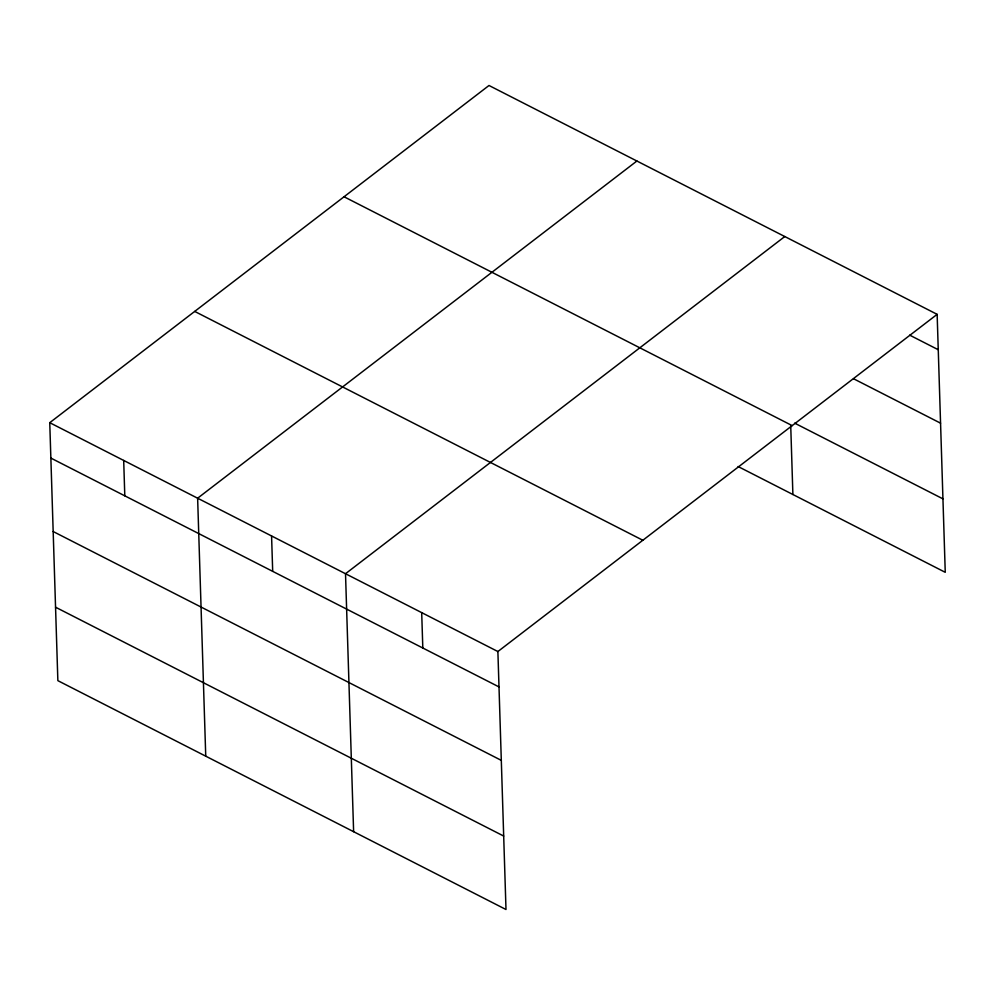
<?xml version="1.0" encoding="UTF-8"?>
<svg xmlns="http://www.w3.org/2000/svg" width="995" height="995" viewBox="0 0 995 995"><rect width="100%" height="100%" fill="white"/><g stroke="black" fill="none" stroke-linecap="round" stroke-linejoin="round"><path stroke-width="1.49" d="M937.141 314.345L497.886 651.538L505.995 909.505L57.859 680.655L49.75 422.688L489.005 85.495L937.141 314.345L945.25 572.312L738.116 466.531M636.899 161.016L197.632 498.209L205.741 756.175M784.781 236.536L345.514 573.729L353.623 831.696M909.691 335.141L938.26 349.73M853.499 378.722L940.561 423.173M794.657 423.136L942.937 498.856M344.059 196.774L792.182 425.611M194.709 311.423L642.832 540.26M49.75 422.688L497.886 651.538M50.857 458.073L498.992 686.911M53.17 531.529L501.306 760.367M55.546 607.199L503.681 836.049M790.726 425.636L792.891 494.503M421.693 612.634L422.813 648.019M271.573 535.969L272.692 571.354M123.691 460.449L124.798 495.833"/></g></svg>
